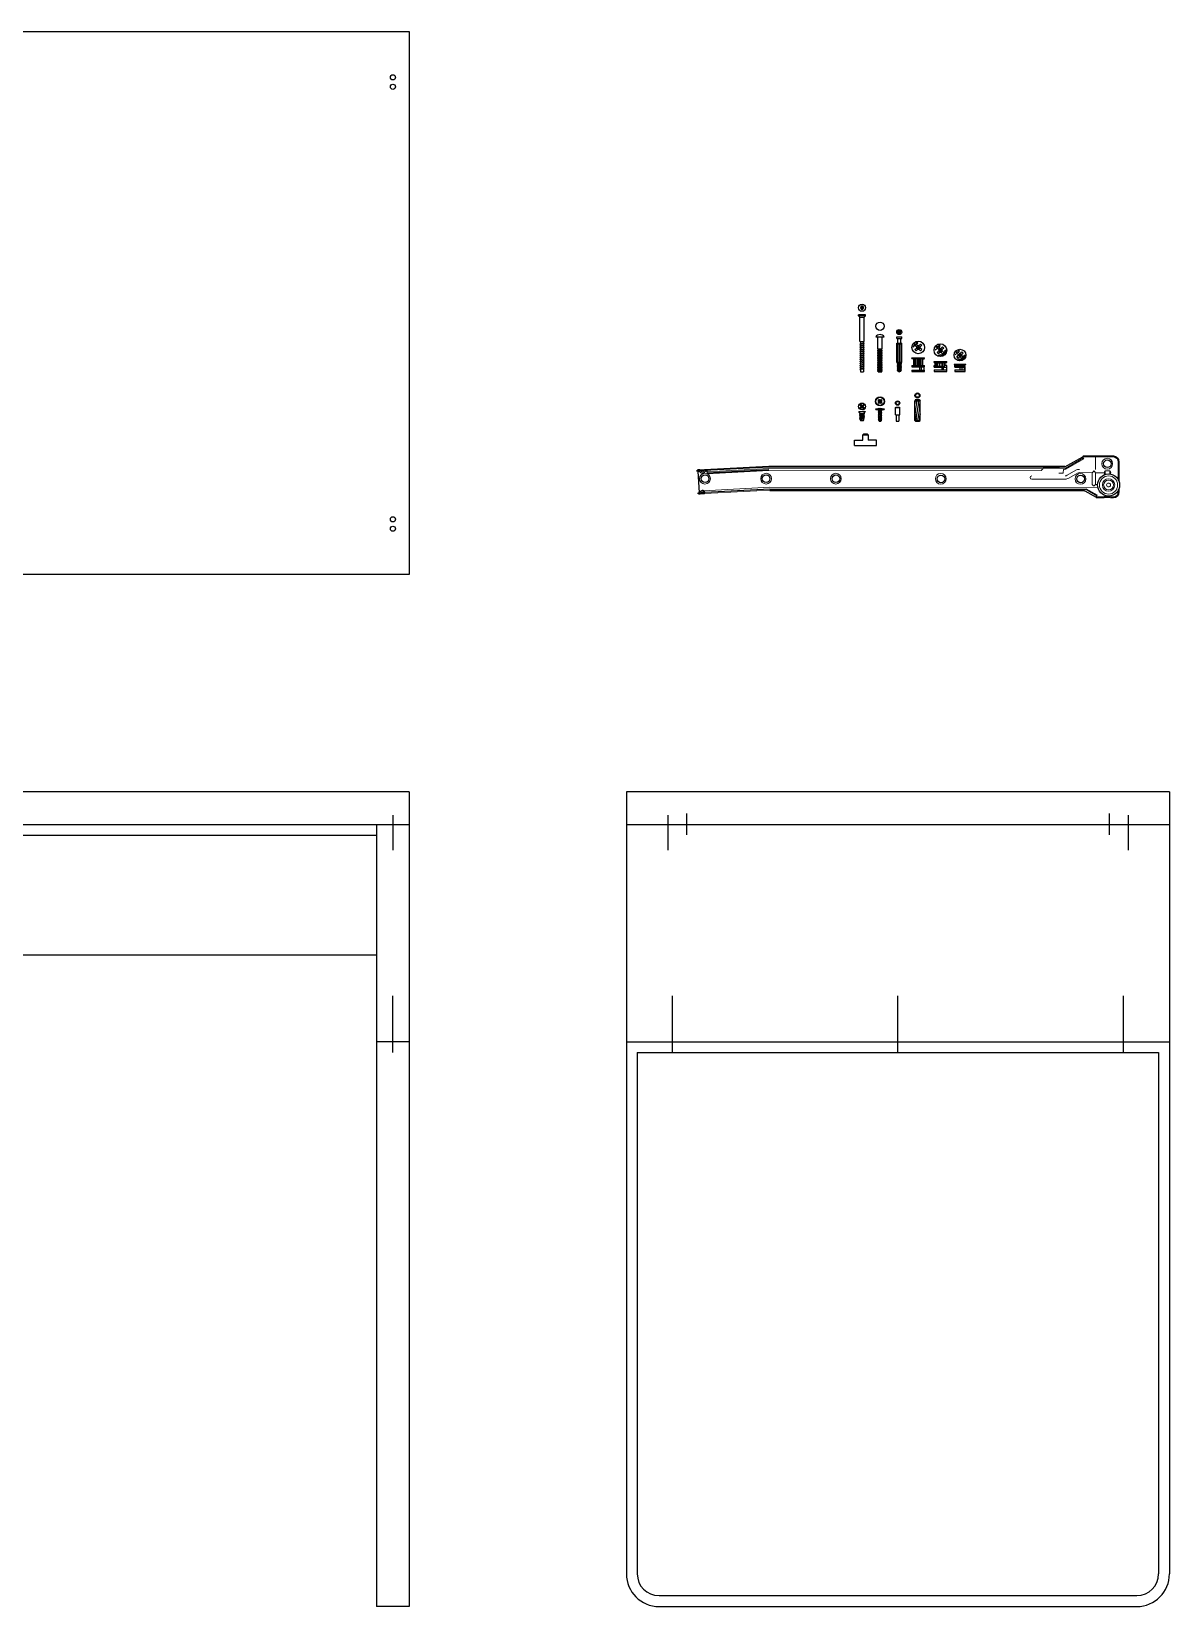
# Model space of a CAD drawing. Header units: centimetres. Extents: x 1543 to 3673, y 1148 to 2594.
# Drawn here: x 1682.8 to 1787.6, y 2363.1 to 2508.1 of the extents above; entities that cross this region are included whole.
import ezdxf

# ---------------------------------------------------------------- set-up
doc = ezdxf.new("R2010")
doc.units = ezdxf.units.CM
doc.layers.get('0').update_dxf_attribs({"color": 147})
doc.layers.add('connessioni', color=40, linetype='Continuous')
doc.layers.add('ferramenta', color=250, linetype='Continuous')

# ---------------------------------------------------------------- blocks, each defined once
blk = doc.blocks.new('Vite 1 scrivania')
at = {"layer": 'ferramenta'}
for p, q in [((-0.095, 2.578), (-0.095, 2.615)), ((0.237, 2.615), (-0.095, 2.615)), ((0.237, 2.578), (-0.095, 2.578)), ((-0.025, 2.506), (-0.095, 2.578)), ((-0.025, 1.394), (-0.025, 2.506)), ((-0.025, 2.506), (0.166, 2.506)), ((0.166, 2.506), (0.237, 2.578)), ((0.166, 1.394), (0.166, 2.506)), ((0.237, 2.578), (0.237, 2.615)), ((-0.026, 1.271), (0.005, 1.29)), ((-0.026, 1.271), (0.014, 1.265)), ((-0.026, 1.181), (0.005, 1.2)), ((-0.026, 1.181), (0.014, 1.176)), ((-0.026, 1.092), (0.005, 1.111)), ((-0.026, 1.092), (0.014, 1.086)), ((-0.026, 1.002), (0.005, 1.021)), ((-0.026, 1.002), (0.014, 0.997)), ((-0.026, 0.913), (0.005, 0.932)), ((-0.026, 0.913), (0.014, 0.908)), ((-0.026, 0.824), (0.005, 0.843)), ((-0.026, 0.824), (0.014, 0.819)), ((-0.026, 0.735), (0.005, 0.754)), ((-0.026, 0.735), (0.014, 0.729)), ((-0.025, 1.394), (0.166, 1.394)), ((0, 1.394), (0, 1.287)), ((0, 1.394), (0, 1.287)), ((0, 1.267), (0, 1.197)), ((0, 1.267), (0, 1.197)), ((0, 1.178), (0, 1.108)), ((0, 1.088), (0, 1.018)), ((0, 0.999), (0, 0.929)), ((0, 0.91), (0, 0.84)), ((0, 0.821), (0, 0.751)), ((0, 0.731), (0, 0.661)), ((0.133, 1.313), (0.005, 1.29)), ((0.133, 1.223), (0.005, 1.2)), ((0.133, 1.134), (0.005, 1.111)), ((0.133, 1.044), (0.005, 1.021)), ((0.133, 0.955), (0.005, 0.932)), ((0.133, 0.866), (0.005, 0.843)), ((0.133, 0.777), (0.005, 0.754)), ((0.131, 1.286), (0.014, 1.265)), ((0.131, 1.197), (0.014, 1.176)), ((0.131, 1.107), (0.014, 1.086)), ((0.131, 1.018), (0.014, 0.997)), ((0.131, 0.929), (0.014, 0.908)), ((0.131, 0.84), (0.014, 0.819)), ((0.131, 0.75), (0.014, 0.729)), ((0.167, 1.305), (0.131, 1.286)), ((0.167, 1.215), (0.131, 1.197)), ((0.167, 1.126), (0.131, 1.107)), ((0.167, 1.036), (0.131, 1.018)), ((0.167, 0.947), (0.131, 0.929)), ((0.167, 0.858), (0.131, 0.84)), ((0.167, 0.769), (0.131, 0.75)), ((0.167, 1.305), (0.133, 1.313)), ((0.167, 1.215), (0.133, 1.223)), ((0.167, 1.126), (0.133, 1.134)), ((0.167, 1.036), (0.133, 1.044)), ((0.167, 0.947), (0.133, 0.955)), ((0.167, 0.858), (0.133, 0.866)), ((0.167, 0.769), (0.133, 0.777)), ((0.142, 1.394), (0.142, 1.311)), ((0.142, 1.394), (0.142, 1.311)), ((0.142, 1.292), (0.142, 1.221)), ((0.142, 1.292), (0.142, 1.221)), ((0.142, 1.223), (0.142, 1.221)), ((0.142, 1.202), (0.142, 1.132)), ((0.142, 1.113), (0.142, 1.042)), ((0.142, 1.023), (0.142, 0.953)), ((0.142, 0.934), (0.142, 0.864)), ((0.142, 0.845), (0.142, 0.775)), ((0.142, 0.756), (0.142, 0.685)), ((-0.026, 0.645), (0.005, 0.664)), ((-0.026, 0.645), (0.014, 0.64)), ((-0.026, 0.556), (0.005, 0.575)), ((-0.026, 0.556), (0.014, 0.55)), ((-0.026, 0.467), (0.005, 0.486)), ((-0.026, 0.467), (0.014, 0.461)), ((-0.026, 0.377), (0.005, 0.396)), ((-0.026, 0.377), (0.014, 0.372)), ((-0.026, 0.288), (0.005, 0.307)), ((-0.026, 0.288), (0.014, 0.282)), ((-0.026, 0.198), (0.005, 0.217)), ((-0.026, 0.198), (0.014, 0.193)), ((-0.026, 0.109), (0.005, 0.128)), ((-0.026, 0.109), (0.014, 0.103)), ((0, 0.642), (0, 0.572)), ((0, 0.552), (0, 0.483)), ((0, 0.463), (0, 0.393)), ((0, 0.374), (0, 0.304)), ((0, 0.374), (0, 0.304)), ((0, 0.284), (0, 0.214)), ((0, 0.195), (0, 0.125)), ((0, 0.105), (0, 0.035)), ((0, 0.105), (0, 0)), ((0, 0), (0.142, 0)), ((0.133, 0.687), (0.005, 0.664)), ((0.133, 0.598), (0.005, 0.575)), ((0.133, 0.509), (0.005, 0.486)), ((0.133, 0.419), (0.005, 0.396)), ((0.133, 0.33), (0.005, 0.307)), ((0.133, 0.24), (0.005, 0.217)), ((0.133, 0.15), (0.005, 0.128)), ((0.131, 0.661), (0.014, 0.64)), ((0.131, 0.571), (0.014, 0.55)), ((0.131, 0.482), (0.014, 0.461)), ((0.131, 0.393), (0.014, 0.372)), ((0.131, 0.303), (0.014, 0.282)), ((0.131, 0.214), (0.014, 0.193)), ((0.131, 0.124), (0.014, 0.103)), ((0.167, 0.679), (0.131, 0.661)), ((0.167, 0.59), (0.131, 0.571)), ((0.167, 0.501), (0.131, 0.482)), ((0.167, 0.411), (0.131, 0.393)), ((0.167, 0.322), (0.131, 0.303)), ((0.167, 0.232), (0.131, 0.214)), ((0.167, 0.143), (0.131, 0.124)), ((0.167, 0.679), (0.133, 0.687)), ((0.167, 0.59), (0.133, 0.598)), ((0.167, 0.501), (0.133, 0.509)), ((0.167, 0.411), (0.133, 0.419)), ((0.167, 0.322), (0.133, 0.33)), ((0.167, 0.232), (0.133, 0.24)), ((0.167, 0.143), (0.133, 0.15)), ((0.142, 0.666), (0.142, 0.596)), ((0.142, 0.577), (0.142, 0.507)), ((0.142, 0.488), (0.142, 0.417)), ((0.142, 0.488), (0.142, 0.417)), ((0.142, 0.398), (0.142, 0.328)), ((0.142, 0.398), (0.142, 0.328)), ((0.142, 0.309), (0.142, 0.238)), ((0.142, 0.309), (0.142, 0.238)), ((0.142, 0.219), (0.142, 0.148)), ((0.142, 0.219), (0.142, 0.148)), ((0.142, 0.129), (0.142, 0)), ((0.142, 0.129), (0.142, 0))]:
    blk.add_line(p, q, dxfattribs=at)
blk = doc.blocks.new('Vite scrivania 2')
at = {"layer": 'ferramenta'}
for p, q in [((-0.106, 1.599), (0.276, 1.599)), ((-0.01, 1.057), (-0.01, 1.599)), ((0.181, 1.057), (0.181, 1.599)), ((-0.01, 1.057), (0.181, 1.057)), ((0.065, 0.993), (-0.01, 0.993)), ((-0.01, 0.968), (-0.01, 0.993)), ((0.065, 0.968), (-0.01, 0.968)), ((0.065, 0.915), (-0.01, 0.915)), ((-0.01, 0.889), (-0.01, 0.915)), ((0.065, 0.889), (-0.01, 0.889)), ((0.065, 0.836), (-0.01, 0.836)), ((-0.01, 0.81), (-0.01, 0.836)), ((0.065, 0.81), (-0.01, 0.81)), ((0.065, 0.758), (-0.01, 0.758)), ((-0.01, 0.732), (-0.01, 0.758)), ((0.065, 0.732), (-0.01, 0.732)), ((0, 0.993), (0, 1.057)), ((0, 0.915), (0, 0.968)), ((0, 0.836), (0, 0.889)), ((0, 0.758), (0, 0.81)), ((0, 0.679), (0, 0.732)), ((0.065, 0.968), (0.065, 0.993)), ((0.065, 0.889), (0.065, 0.915)), ((0.065, 0.81), (0.065, 0.836)), ((0.065, 0.732), (0.065, 0.758)), ((0.085, 1.057), (0.085, 0)), ((0.106, 0.993), (0.181, 0.993)), ((0.106, 0.968), (0.106, 0.993)), ((0.106, 0.968), (0.181, 0.968)), ((0.106, 0.915), (0.181, 0.915)), ((0.106, 0.889), (0.106, 0.915)), ((0.106, 0.889), (0.181, 0.889)), ((0.106, 0.836), (0.181, 0.836)), ((0.106, 0.81), (0.106, 0.836)), ((0.106, 0.81), (0.181, 0.81)), ((0.106, 0.758), (0.181, 0.758)), ((0.106, 0.732), (0.106, 0.758)), ((0.106, 0.732), (0.181, 0.732)), ((0.171, 0.993), (0.171, 1.057)), ((0.171, 0.915), (0.171, 0.968)), ((0.171, 0.836), (0.171, 0.889)), ((0.171, 0.758), (0.171, 0.81)), ((0.171, 0.679), (0.171, 0.732)), ((0.181, 0.968), (0.181, 0.993)), ((0.181, 0.889), (0.181, 0.915)), ((0.181, 0.81), (0.181, 0.836)), ((0.181, 0.732), (0.181, 0.758)), ((0.065, 0.679), (-0.01, 0.679)), ((-0.01, 0.653), (-0.01, 0.679)), ((0.065, 0.653), (-0.01, 0.653)), ((0.065, 0.601), (-0.01, 0.601)), ((-0.01, 0.575), (-0.01, 0.601)), ((0.065, 0.575), (-0.01, 0.575)), ((0.065, 0.522), (-0.01, 0.522)), ((-0.01, 0.496), (-0.01, 0.522)), ((0.065, 0.496), (-0.01, 0.496)), ((0.065, 0.444), (-0.01, 0.444)), ((-0.01, 0.418), (-0.01, 0.444)), ((0.065, 0.418), (-0.01, 0.418)), ((0.065, 0.365), (-0.01, 0.365)), ((-0.01, 0.339), (-0.01, 0.365)), ((0.065, 0.339), (-0.01, 0.339)), ((0.065, 0.286), (-0.01, 0.286)), ((-0.01, 0.261), (-0.01, 0.286)), ((0.065, 0.261), (-0.01, 0.261)), ((0.065, 0.208), (-0.01, 0.208)), ((-0.01, 0.182), (-0.01, 0.208)), ((0.065, 0.182), (-0.01, 0.182)), ((0.065, 0.129), (-0.01, 0.129)), ((-0.01, 0.104), (-0.01, 0.129)), ((0.065, 0.104), (-0.01, 0.104)), ((0.065, 0.051), (-0.01, 0.051)), ((-0.01, 0.025), (-0.01, 0.051)), ((0.065, 0.025), (-0.01, 0.025)), ((0, 0.601), (0, 0.653)), ((0, 0.522), (0, 0.575)), ((0, 0.444), (0, 0.496)), ((0, 0.365), (0, 0.418)), ((0, 0.286), (0, 0.339)), ((0, 0.208), (0, 0.261)), ((0, 0.129), (0, 0.182)), ((0, 0.051), (0, 0.104)), ((0, 0), (0, 0.025)), ((0, 0), (0.171, 0)), ((0.065, 0.653), (0.065, 0.679)), ((0.065, 0.575), (0.065, 0.601)), ((0.065, 0.496), (0.065, 0.522)), ((0.065, 0.418), (0.065, 0.444)), ((0.065, 0.339), (0.065, 0.365)), ((0.065, 0.261), (0.065, 0.286)), ((0.065, 0.182), (0.065, 0.208)), ((0.065, 0.104), (0.065, 0.129)), ((0.065, 0.025), (0.065, 0.051)), ((0.106, 0.679), (0.181, 0.679)), ((0.106, 0.653), (0.106, 0.679)), ((0.106, 0.653), (0.181, 0.653)), ((0.106, 0.601), (0.181, 0.601)), ((0.106, 0.575), (0.106, 0.601)), ((0.106, 0.575), (0.181, 0.575)), ((0.106, 0.522), (0.181, 0.522)), ((0.106, 0.496), (0.106, 0.522)), ((0.106, 0.496), (0.181, 0.496)), ((0.106, 0.444), (0.181, 0.444)), ((0.106, 0.418), (0.106, 0.444)), ((0.106, 0.418), (0.181, 0.418)), ((0.106, 0.365), (0.181, 0.365)), ((0.106, 0.339), (0.106, 0.365)), ((0.106, 0.339), (0.181, 0.339)), ((0.106, 0.286), (0.181, 0.286)), ((0.106, 0.261), (0.106, 0.286)), ((0.106, 0.261), (0.181, 0.261)), ((0.106, 0.208), (0.181, 0.208)), ((0.106, 0.182), (0.106, 0.208)), ((0.106, 0.182), (0.181, 0.182)), ((0.106, 0.129), (0.181, 0.129)), ((0.106, 0.104), (0.106, 0.129)), ((0.106, 0.104), (0.181, 0.104)), ((0.106, 0.051), (0.181, 0.051)), ((0.106, 0.025), (0.106, 0.051)), ((0.106, 0.025), (0.181, 0.025)), ((0.171, 0.601), (0.171, 0.653)), ((0.171, 0.522), (0.171, 0.575)), ((0.171, 0.444), (0.171, 0.496)), ((0.171, 0.365), (0.171, 0.418)), ((0.171, 0.286), (0.171, 0.339)), ((0.171, 0.208), (0.171, 0.261)), ((0.171, 0.129), (0.171, 0.182)), ((0.171, 0.051), (0.171, 0.104)), ((0.171, 0), (0.171, 0.025)), ((0.181, 0.653), (0.181, 0.679)), ((0.181, 0.575), (0.181, 0.601)), ((0.181, 0.496), (0.181, 0.522)), ((0.181, 0.418), (0.181, 0.444)), ((0.181, 0.339), (0.181, 0.365)), ((0.181, 0.261), (0.181, 0.286)), ((0.181, 0.182), (0.181, 0.208)), ((0.181, 0.104), (0.181, 0.129)), ((0.181, 0.025), (0.181, 0.051))]:
    blk.add_line(p, q, dxfattribs=at)
blk.add_arc((0.085, 1.492), 0.219, 29.13718, 150.86282, dxfattribs=at)
blk = doc.blocks.new('scrivania vite 3')
at = {"layer": 'ferramenta'}
for p, q in [((-0.117, 1.523), (-0.117, 1.603)), ((-0.117, 1.603), (0.117, 1.603)), ((-0.117, 1.523), (0.117, 1.523)), ((-0.071, 1.306), (-0.071, 1.523)), ((0.071, 1.306), (0.071, 1.523)), ((0.117, 1.523), (0.117, 1.603)), ((-0.111, 0.446), (-0.111, 1.306)), ((-0.111, 1.306), (0.111, 1.306)), ((-0.111, 1.282), (-0.012, 1.282)), ((-0.086, 1.282), (-0.086, 0.446)), ((-0.012, 1.282), (-0.012, 0.446)), ((0.012, 1.282), (0.111, 1.282)), ((0.012, 1.282), (0.012, 0.446)), ((0.086, 1.282), (0.086, 0.446)), ((0.111, 0.446), (0.111, 1.306)), ((-0.111, 0.422), (-0.111, 0.446)), ((-0.111, 0.446), (0.111, 0.446)), ((-0.111, 0.422), (0.111, 0.422)), ((-0.096, 0.348), (-0.066, 0.367)), ((-0.096, 0.348), (-0.057, 0.342)), ((-0.096, 0.285), (-0.066, 0.303)), ((-0.096, 0.285), (-0.057, 0.279)), ((-0.096, 0.221), (-0.066, 0.24)), ((-0.096, 0.221), (-0.057, 0.215)), ((-0.096, 0.165), (-0.066, 0.183)), ((-0.096, 0.165), (-0.057, 0.159)), ((-0.096, 0.109), (-0.066, 0.128)), ((-0.096, 0.109), (-0.057, 0.103)), ((-0.096, 0.055), (-0.066, 0.074)), ((-0.096, 0.055), (-0.057, 0.05)), ((-0.071, 0.364), (-0.071, 0.422)), ((-0.071, 0.301), (-0.071, 0.344)), ((-0.071, 0.237), (-0.071, 0.281)), ((-0.071, 0.181), (-0.071, 0.217)), ((-0.071, 0.125), (-0.071, 0.161)), ((-0.071, 0.071), (-0.071, 0.105)), ((-0.071, 0.052), (-0.071, 0.025)), ((-0.071, 0.025), (0.071, 0.025)), ((0.062, 0.39), (-0.066, 0.367)), ((0.062, 0.326), (-0.066, 0.303)), ((0.062, 0.263), (-0.066, 0.24)), ((0.062, 0.206), (-0.066, 0.183)), ((0.062, 0.151), (-0.066, 0.128)), ((0.062, 0.097), (-0.066, 0.074)), ((0.06, 0.363), (-0.057, 0.342)), ((0.06, 0.3), (-0.057, 0.279)), ((0.06, 0.236), (-0.057, 0.215)), ((0.06, 0.18), (-0.057, 0.159)), ((0.06, 0.124), (-0.057, 0.103)), ((0.06, 0.071), (-0.057, 0.05)), ((0.096, 0.382), (0.06, 0.363)), ((0.096, 0.319), (0.06, 0.3)), ((0.096, 0.255), (0.06, 0.236)), ((0.096, 0.199), (0.06, 0.18)), ((0.096, 0.143), (0.06, 0.124)), ((0.096, 0.089), (0.06, 0.071)), ((0.096, 0.382), (0.062, 0.39)), ((0.096, 0.319), (0.062, 0.326)), ((0.096, 0.255), (0.062, 0.263)), ((0.096, 0.199), (0.062, 0.206)), ((0.096, 0.143), (0.062, 0.151)), ((0.096, 0.089), (0.062, 0.097)), ((0.071, 0.388), (0.071, 0.422)), ((0.071, 0.324), (0.071, 0.369)), ((0.071, 0.261), (0.071, 0.305)), ((0.071, 0.204), (0.071, 0.242)), ((0.071, 0.149), (0.071, 0.185)), ((0.071, 0.095), (0.071, 0.13)), ((0.071, 0.076), (0.071, 0.025)), ((0.111, 0.422), (0.111, 0.446))]:
    blk.add_line(p, q, dxfattribs=at)
blk.add_arc((0, 0.063), 0.0634, 217.38865, 322.61135, dxfattribs=at)
blk = doc.blocks.new('scrivania vite 4')
at = {"layer": 'ferramenta'}
for p, q in [((0, 0.607), (0, 0.635)), ((0, 0.635), (0.582, 0.635)), ((0, 0.607), (0.464, 0.607)), ((0, 0.286), (0, 0.225)), ((0, 0.286), (0.582, 0.286)), ((0, 0.225), (0.582, 0.225)), ((0, 0.06), (0, 0)), ((0, 0.06), (0.582, 0.06)), ((0, 0), (0.582, 0)), ((0.088, 0.286), (0.088, 0.607)), ((0.127, 0.286), (0.127, 0.607)), ((0.157, 0.286), (0.157, 0.607)), ((0.186, 0.286), (0.186, 0.607)), ((0.277, 0.286), (0.277, 0.607)), ((0.316, 0.286), (0.316, 0.607)), ((0.352, 0.286), (0.352, 0.607)), ((0.366, 0.06), (0.366, 0.225)), ((0.385, 0.286), (0.385, 0.607)), ((0.436, 0.06), (0.436, 0.225)), ((0.464, 0.575), (0.464, 0.607)), ((0.464, 0.286), (0.464, 0.575)), ((0.558, 0.575), (0.464, 0.575)), ((0.494, 0.286), (0.494, 0.575)), ((0.556, 0.06), (0.556, 0.225)), ((0.558, 0.607), (0.582, 0.607)), ((0.558, 0.575), (0.558, 0.607)), ((0.582, 0.607), (0.582, 0.635)), ((0.582, 0.225), (0.582, 0.286)), ((0.582, 0), (0.582, 0.06))]:
    blk.add_line(p, q, dxfattribs=at)
blk = doc.blocks.new('scrivania vite 5')
blk.add_line((-0.362, 0.143), (-0.362, 0.422))
at = {"layer": 'ferramenta'}
for p, q in [((-0.949, 0.563), (-0.949, 0.611)), ((-0.949, 0.611), (-0.362, 0.611)), ((-0.949, 0.563), (-0.906, 0.563)), ((-0.949, 0.35), (-0.949, 0.422)), ((-0.949, 0.422), (-0.906, 0.422)), ((-0.949, 0.35), (-0.373, 0.35)), ((-0.949, 0.215), (-0.949, 0.143)), ((-0.949, 0.215), (-0.373, 0.215)), ((-0.949, 0.143), (-0.362, 0.143)), ((-0.906, 0.563), (-0.906, 0.422)), ((-0.887, 0.373), (-0.887, 0.563)), ((-0.887, 0.563), (-0.464, 0.563)), ((-0.887, 0.563), (-0.464, 0.563)), ((-0.887, 0.373), (-0.464, 0.373)), ((-0.826, 0.373), (-0.826, 0.563)), ((-0.793, 0.544), (-0.793, 0.392)), ((-0.793, 0.544), (-0.575, 0.544)), ((-0.793, 0.392), (-0.575, 0.392)), ((-0.684, 0.392), (-0.684, 0.544)), ((-0.575, 0.392), (-0.575, 0.544)), ((-0.575, 0.215), (-0.575, 0.35)), ((-0.545, 0.373), (-0.545, 0.563)), ((-0.512, 0.215), (-0.512, 0.35)), ((-0.464, 0.373), (-0.464, 0.563)), ((-0.445, 0.563), (-0.445, 0.422)), ((-0.445, 0.563), (-0.362, 0.563)), ((-0.445, 0.563), (-0.362, 0.563)), ((-0.362, 0.422), (-0.445, 0.422)), ((-0.373, 0.35), (-0.373, 0.215)), ((-0.362, 0.563), (-0.362, 0.611))]:
    blk.add_line(p, q, dxfattribs=at)
blk = doc.blocks.new('scrivania vite 6')
at = {"layer": 'ferramenta'}
for p, q in [((-0.037, 0.344), (0.503, 0.344)), ((-0.037, 0.344), (-0.037, 0.323)), ((-0.037, 0.323), (0.503, 0.323)), ((0, 0.203), (0, 0.287)), ((0, 0.287), (0.019, 0.287)), ((0, 0.203), (0.448, 0.203)), ((0, 0.203), (0.067, 0.203)), ((0, 0.081), (0, 0)), ((0, 0.081), (0.448, 0.081)), ((0, 0), (0.467, 0)), ((0.019, 0.287), (0.019, 0.323)), ((0.067, 0.237), (0.067, 0.299)), ((0.067, 0.299), (0.348, 0.299)), ((0.067, 0.237), (0.348, 0.237)), ((0.067, 0.203), (0.348, 0.203)), ((0.246, 0.081), (0.246, 0.203)), ((0.331, 0.081), (0.331, 0.203)), ((0.348, 0.237), (0.348, 0.299)), ((0.348, 0.203), (0.367, 0.203)), ((0.367, 0.237), (0.367, 0.299)), ((0.367, 0.299), (0.467, 0.299)), ((0.367, 0.237), (0.467, 0.237)), ((0.448, 0.081), (0.448, 0.203)), ((0.467, 0.299), (0.467, 0.323)), ((0.467, 0), (0.467, 0.237)), ((0.503, 0.323), (0.503, 0.344))]:
    blk.add_line(p, q, dxfattribs=at)
blk = doc.blocks.new('scrivania vite7')
at = {"layer": 'ferramenta'}
for p, q in [((-0.088, 0.403), (0.225, 0.403)), ((-0.017, 0.323), (-0.088, 0.403)), ((-0.05, 0.273), (-0.02, 0.292)), ((-0.05, 0.273), (-0.01, 0.267)), ((-0.05, 0.206), (-0.02, 0.225)), ((-0.05, 0.206), (-0.01, 0.2)), ((-0.05, 0.139), (-0.02, 0.158)), ((-0.05, 0.139), (-0.01, 0.133)), ((-0.05, 0.072), (-0.02, 0.091)), ((-0.05, 0.072), (-0.01, 0.067)), ((-0.02, 0.292), (0.151, 0.323)), ((-0.02, 0.225), (0.151, 0.256)), ((-0.02, 0.158), (0.151, 0.189)), ((-0.02, 0.091), (0.151, 0.122)), ((-0.017, 0.292), (-0.017, 0.323)), ((-0.017, 0.323), (0.154, 0.323)), ((-0.017, 0.225), (-0.017, 0.268)), ((-0.017, 0.158), (-0.017, 0.201)), ((-0.017, 0.091), (-0.017, 0.135)), ((-0.017, 0.027), (-0.017, 0.068)), ((-0.017, 0.027), (0, 0)), ((-0.017, 0.027), (0.154, 0.027)), ((-0.01, 0.267), (0.149, 0.296)), ((-0.01, 0.2), (0.149, 0.229)), ((-0.01, 0.133), (0.149, 0.163)), ((-0.01, 0.067), (0.149, 0.096)), ((0, 0), (0.138, 0)), ((0.138, 0), (0.154, 0.027)), ((0.186, 0.315), (0.149, 0.296)), ((0.186, 0.248), (0.149, 0.229)), ((0.186, 0.181), (0.149, 0.163)), ((0.186, 0.114), (0.149, 0.096)), ((0.186, 0.315), (0.151, 0.323)), ((0.186, 0.248), (0.151, 0.256)), ((0.186, 0.181), (0.151, 0.189)), ((0.186, 0.114), (0.151, 0.122)), ((0.154, 0.323), (0.225, 0.403)), ((0.154, 0.323), (0.154, 0.322)), ((0.154, 0.255), (0.154, 0.299)), ((0.154, 0.188), (0.154, 0.231)), ((0.154, 0.121), (0.154, 0.164)), ((0.154, 0.027), (0.154, 0.098))]:
    blk.add_line(p, q, dxfattribs=at)

msp = doc.modelspace()

# ---------------------------------------------------------------- linework, layer by layer
for p, q in [((1612.55, 2508.07), (1717.55, 2508.07)), ((1717.55, 2508.07), (1717.55, 2458.07)), ((1717.55, 2458.07), (1612.55, 2458.07)), ((1717.55, 2438.07), (1612.55, 2438.07)), ((1717.55, 2438.07), (1717.55, 2363.07)), ((1787.55, 2438.07), (1737.55, 2438.07)), ((1737.55, 2438.07), (1737.55, 2415.07)), ((1787.55, 2438.07), (1787.55, 2415.07)), ((1612.55, 2435.07), (1717.55, 2435.07)), ((1714.55, 2435.07), (1714.55, 2363.07)), ((1737.55, 2435.07), (1787.55, 2435.07)), ((1648.55, 2434.07), (1714.55, 2434.07)), ((1648.55, 2423.07), (1714.55, 2423.07)), ((1717.55, 2415.07), (1714.55, 2415.07)), ((1737.55, 2415.07), (1787.55, 2415.07)), ((1737.55, 2415.07), (1737.55, 2366.07)), ((1787.55, 2415.07), (1787.55, 2366.07)), ((1738.55, 2414.07), (1738.55, 2366.07)), ((1738.55, 2414.07), (1786.55, 2414.07)), ((1786.55, 2414.07), (1786.55, 2366.07)), ((1740.55, 2364.07), (1784.55, 2364.07)), ((1717.55, 2363.07), (1714.55, 2363.07)), ((1740.55, 2363.07), (1784.55, 2363.07))]:
    msp.add_line(p, q)
for centre, radius, start, end in [((1740.55, 2366.07), 3, 180, 270), ((1740.55, 2366.07), 2, 180, 270), ((1784.55, 2366.07), 3, 270, 0), ((1784.55, 2366.07), 2, 270, 0)]:
    msp.add_arc(centre, radius, start, end)
at = {"layer": 'connessioni', "transparency": 33554687}
for p, q in [((1743.09, 2436.08), (1743.09, 2434.11)), ((1782.01, 2436.08), (1782.01, 2434.11)), ((1716.05, 2435.91), (1716.05, 2432.71)), ((1741.35, 2435.91), (1741.35, 2432.71)), ((1783.75, 2435.91), (1783.75, 2432.71)), ((1716.05, 2414.07), (1716.05, 2419.3)), ((1741.78, 2414.07), (1741.78, 2419.3)), ((1762.55, 2414.07), (1762.55, 2419.3)), ((1783.33, 2414.07), (1783.33, 2419.3))]:
    msp.add_line(p, q, dxfattribs=at)
for centre, radius in [((1716.05, 2502.98), 0.236), ((1716.05, 2503.85), 0.234), ((1716.05, 2463.16), 0.236), ((1716.05, 2462.29), 0.234)]:
    msp.add_circle(centre, radius, dxfattribs=at)
at = {"layer": 'ferramenta'}
for p, q in [((1759.4, 2482.64), (1759.09, 2482.64)), ((1759.17, 2482.77), (1759.32, 2482.5)), ((1759.32, 2482.77), (1759.17, 2482.5)), ((1762.5, 2480.51), (1762.57, 2480.57)), ((1762.58, 2480.43), (1762.5, 2480.51)), ((1762.5, 2480.51), (1762.64, 2480.43)), ((1762.5, 2480.3), (1762.58, 2480.38)), ((1762.5, 2480.3), (1762.64, 2480.38)), ((1762.5, 2480.3), (1762.57, 2480.24)), ((1762.57, 2480.57), (1762.64, 2480.49)), ((1762.57, 2480.57), (1762.64, 2480.43)), ((1762.57, 2480.24), (1762.64, 2480.38)), ((1762.57, 2480.24), (1762.64, 2480.31)), ((1762.58, 2480.43), (1762.76, 2480.43)), ((1762.58, 2480.38), (1762.76, 2480.38)), ((1762.64, 2480.49), (1762.64, 2480.31)), ((1762.69, 2480.49), (1762.77, 2480.57)), ((1762.77, 2480.57), (1762.69, 2480.43)), ((1762.83, 2480.51), (1762.69, 2480.43)), ((1762.69, 2480.49), (1762.69, 2480.31)), ((1762.77, 2480.24), (1762.69, 2480.38)), ((1762.83, 2480.3), (1762.69, 2480.38)), ((1762.77, 2480.24), (1762.69, 2480.31)), ((1762.83, 2480.51), (1762.76, 2480.43)), ((1762.83, 2480.3), (1762.76, 2480.38)), ((1762.77, 2480.57), (1762.83, 2480.51)), ((1762.83, 2480.3), (1762.77, 2480.24)), ((1763.94, 2479.01), (1764.07, 2479.15)), ((1764.1, 2479.17), (1764.06, 2479.34)), ((1764.06, 2479.34), (1764.22, 2479.29)), ((1764.1, 2479.17), (1764.22, 2479.29)), ((1764.25, 2479.03), (1764.1, 2479.17)), ((1764.1, 2478.78), (1764.25, 2478.93)), ((1764.1, 2478.78), (1764.22, 2478.66)), ((1764.22, 2479.29), (1764.37, 2479.15)), ((1764.22, 2478.66), (1764.37, 2478.81)), ((1764.38, 2479.46), (1764.24, 2479.32)), ((1764.38, 2479.32), (1764.24, 2479.46)), ((1764.25, 2479.03), (1764.25, 2478.93)), ((1764.25, 2479.03), (1764.59, 2479.03)), ((1764.25, 2478.93), (1764.59, 2478.93)), ((1764.37, 2479.15), (1764.47, 2479.15)), ((1764.37, 2479.15), (1764.37, 2478.81)), ((1764.37, 2478.81), (1764.47, 2478.81)), ((1764.47, 2479.15), (1764.62, 2479.29)), ((1764.47, 2479.15), (1764.47, 2478.81)), ((1764.62, 2478.66), (1764.47, 2478.81)), ((1764.74, 2479.18), (1764.59, 2479.03)), ((1764.59, 2478.93), (1764.59, 2479.03)), ((1764.74, 2478.78), (1764.59, 2478.93)), ((1764.62, 2479.29), (1764.74, 2479.18)), ((1764.74, 2478.78), (1764.62, 2478.66)), ((1765.98, 2478.76), (1766.12, 2478.9)), ((1766.12, 2478.95), (1766.08, 2479.11)), ((1766.08, 2479.11), (1766.24, 2479.07)), ((1766.12, 2478.95), (1766.24, 2479.07)), ((1766.15, 2478.92), (1766.27, 2479.04)), ((1766.3, 2478.78), (1766.15, 2478.92)), ((1766.15, 2478.53), (1766.3, 2478.68)), ((1766.15, 2478.53), (1766.27, 2478.41)), ((1766.27, 2479.04), (1766.42, 2478.9)), ((1766.27, 2478.41), (1766.42, 2478.56)), ((1766.28, 2478.25), (1766.47, 2478.33)), ((1766.47, 2478.16), (1766.28, 2478.25)), ((1766.43, 2479.21), (1766.29, 2479.07)), ((1766.43, 2479.07), (1766.29, 2479.21)), ((1766.3, 2478.78), (1766.3, 2478.68)), ((1766.3, 2478.78), (1766.63, 2478.78)), ((1766.3, 2478.68), (1766.63, 2478.68)), ((1766.42, 2478.9), (1766.41, 2478.56)), ((1766.42, 2478.9), (1766.51, 2478.9)), ((1766.42, 2478.56), (1766.51, 2478.56)), ((1766.47, 2478.33), (1766.47, 2478.29)), ((1766.47, 2478.16), (1766.47, 2478.2)), ((1766.51, 2478.9), (1766.66, 2479.04)), ((1766.51, 2478.9), (1766.52, 2478.56)), ((1766.66, 2478.41), (1766.51, 2478.56)), ((1766.78, 2478.93), (1766.63, 2478.78)), ((1766.63, 2478.68), (1766.63, 2478.78)), ((1766.78, 2478.53), (1766.63, 2478.68)), ((1766.66, 2479.04), (1766.78, 2478.93)), ((1766.78, 2478.53), (1766.66, 2478.41)), ((1766.9, 2478.73), (1766.99, 2478.73)), ((1767.81, 2478.31), (1767.94, 2478.44)), ((1767.96, 2478.47), (1767.92, 2478.62)), ((1767.92, 2478.62), (1768.07, 2478.58)), ((1767.96, 2478.47), (1768.07, 2478.58)), ((1768.1, 2478.33), (1767.96, 2478.47)), ((1767.96, 2478.1), (1768.1, 2478.23)), ((1767.96, 2478.1), (1768.07, 2477.98)), ((1768.07, 2478.58), (1768.21, 2478.44)), ((1768.07, 2477.98), (1768.21, 2478.12)), ((1768.22, 2478.6), (1768.09, 2478.73)), ((1768.23, 2478.73), (1768.1, 2478.6)), ((1768.1, 2478.33), (1768.1, 2478.23)), ((1768.1, 2478.33), (1768.42, 2478.33)), ((1768.1, 2478.23), (1768.42, 2478.23)), ((1768.21, 2478.44), (1768.3, 2478.44)), ((1768.21, 2478.44), (1768.21, 2478.12)), ((1768.21, 2478.12), (1768.3, 2478.12)), ((1768.3, 2478.44), (1768.44, 2478.58)), ((1768.3, 2478.44), (1768.31, 2478.12)), ((1768.44, 2477.98), (1768.3, 2478.12)), ((1768.56, 2478.47), (1768.42, 2478.33)), ((1768.42, 2478.23), (1768.42, 2478.33)), ((1768.56, 2478.09), (1768.42, 2478.23)), ((1768.44, 2478.58), (1768.56, 2478.47)), ((1768.56, 2478.09), (1768.44, 2477.98)), ((1768.66, 2478.28), (1768.74, 2478.28)), ((1768.09, 2477.84), (1768.26, 2477.92)), ((1768.26, 2477.76), (1768.09, 2477.84)), ((1768.26, 2477.92), (1768.26, 2477.88)), ((1768.26, 2477.76), (1768.26, 2477.8)), ((1759.05, 2473.67), (1759.12, 2473.74)), ((1759.12, 2473.74), (1759.21, 2473.65)), ((1759.12, 2473.74), (1759.21, 2473.58)), ((1759.27, 2473.65), (1759.37, 2473.74)), ((1759.37, 2473.74), (1759.27, 2473.58)), ((1759.37, 2473.74), (1759.44, 2473.67)), ((1760.72, 2474.13), (1760.79, 2474.2)), ((1760.83, 2474.02), (1760.72, 2474.13)), ((1760.72, 2473.9), (1760.83, 2474.02)), ((1760.72, 2473.9), (1760.79, 2473.83)), ((1760.73, 2474.02), (1760.8, 2474.04)), ((1760.73, 2474.02), (1760.8, 2473.99)), ((1760.73, 2474.02), (1760.8, 2474.02)), ((1760.79, 2474.2), (1760.9, 2474.08)), ((1760.79, 2473.83), (1760.9, 2473.95)), ((1760.8, 2474.02), (1760.81, 2474.03)), ((1760.81, 2474), (1760.8, 2474.02)), ((1760.9, 2474.18), (1760.87, 2474.11)), ((1760.9, 2473.85), (1760.87, 2473.92)), ((1760.88, 2474.1), (1760.9, 2474.12)), ((1760.88, 2474.03), (1760.91, 2474)), ((1760.91, 2474.03), (1760.88, 2474)), ((1760.88, 2474.03), (1760.88, 2474)), ((1760.88, 2474.03), (1760.91, 2474.03)), ((1760.88, 2474), (1760.91, 2474)), ((1760.9, 2473.92), (1760.88, 2473.93)), ((1760.9, 2474.08), (1761.01, 2474.2)), ((1760.9, 2474.18), (1760.93, 2474.11)), ((1760.9, 2474.12), (1760.9, 2474.18)), ((1760.9, 2474.12), (1760.91, 2474.1)), ((1761.01, 2473.83), (1760.9, 2473.95)), ((1760.91, 2473.93), (1760.9, 2473.92)), ((1760.9, 2473.85), (1760.93, 2473.92)), ((1760.9, 2473.85), (1760.9, 2473.92)), ((1760.91, 2474.03), (1760.91, 2474)), ((1761.08, 2474.13), (1760.97, 2474.02)), ((1761.08, 2473.9), (1760.97, 2474.02)), ((1760.98, 2474.03), (1761, 2474.02)), ((1761, 2474.02), (1760.98, 2474)), ((1761.07, 2474.02), (1761, 2474.04)), ((1761.07, 2474.02), (1761, 2473.99)), ((1761, 2474.02), (1761.06, 2474.02)), ((1761.01, 2474.2), (1761.08, 2474.13)), ((1761.08, 2473.9), (1761.01, 2473.83)), ((1764.17, 2474.18), (1764.11, 2474.07)), ((1764.11, 2472.26), (1764.11, 2474.07)), ((1764.11, 2474.07), (1764.58, 2474.07)), ((1764.35, 2472.26), (1764.11, 2473.74)), ((1764.17, 2474.18), (1764.51, 2474.18)), ((1764.21, 2474.07), (1764.51, 2472.26)), ((1764.37, 2474.07), (1764.58, 2472.8)), ((1764.51, 2474.18), (1764.58, 2474.07)), ((1764.58, 2472.26), (1764.58, 2474.07)), ((1759.14, 2473.58), (1759.05, 2473.67)), ((1759.05, 2473.67), (1759.21, 2473.58)), ((1759.05, 2473.43), (1759.14, 2473.52)), ((1759.05, 2473.43), (1759.21, 2473.52)), ((1759.05, 2473.43), (1759.12, 2473.35)), ((1759.12, 2473.35), (1759.21, 2473.52)), ((1759.12, 2473.35), (1759.21, 2473.44)), ((1759.14, 2473.58), (1759.35, 2473.58)), ((1759.14, 2473.52), (1759.35, 2473.52)), ((1759.21, 2473.65), (1759.21, 2473.44)), ((1759.44, 2473.67), (1759.27, 2473.58)), ((1759.27, 2473.65), (1759.27, 2473.44)), ((1759.37, 2473.35), (1759.27, 2473.52)), ((1759.44, 2473.42), (1759.27, 2473.52)), ((1759.37, 2473.35), (1759.27, 2473.44)), ((1759.44, 2473.67), (1759.35, 2473.58)), ((1759.44, 2473.42), (1759.35, 2473.52)), ((1759.44, 2473.42), (1759.37, 2473.35)), ((1760.49, 2473.3), (1761.3, 2473.3)), ((1760.52, 2473.31), (1761.27, 2473.31)), ((1760.53, 2473.27), (1761.27, 2473.27)), ((1760.79, 2473.33), (1760.72, 2473.35)), ((1760.72, 2473.12), (1760.78, 2473.15)), ((1760.72, 2473.12), (1760.8, 2473.11)), ((1760.72, 2472.97), (1760.78, 2473.01)), ((1760.72, 2472.97), (1760.8, 2472.96)), ((1760.72, 2472.82), (1760.78, 2472.86)), ((1760.72, 2472.82), (1760.8, 2472.81)), ((1760.72, 2472.67), (1760.78, 2472.7)), ((1760.72, 2472.67), (1760.8, 2472.65)), ((1760.72, 2472.51), (1760.78, 2472.55)), ((1760.72, 2472.51), (1760.8, 2472.5)), ((1760.72, 2472.36), (1760.78, 2472.4)), ((1760.72, 2472.36), (1760.8, 2472.35)), ((1760.78, 2473.15), (1760.78, 2473.24)), ((1760.78, 2473.24), (1761.02, 2473.24)), ((1760.78, 2473.15), (1761.01, 2473.2)), ((1760.78, 2473.01), (1760.78, 2473.11)), ((1760.78, 2473.01), (1761.01, 2473.05)), ((1760.78, 2472.86), (1760.78, 2472.96)), ((1760.78, 2472.86), (1761.01, 2472.9)), ((1760.78, 2472.7), (1760.78, 2472.81)), ((1760.78, 2472.7), (1761.01, 2472.75)), ((1760.78, 2472.55), (1760.78, 2472.66)), ((1760.78, 2472.55), (1761.01, 2472.59)), ((1760.78, 2472.4), (1760.78, 2472.5)), ((1760.78, 2472.4), (1761.01, 2472.44)), ((1760.78, 2472.4), (1760.78, 2472.4)), ((1760.78, 2472.25), (1760.78, 2472.35)), ((1760.87, 2473.36), (1760.79, 2473.33)), ((1760.8, 2473.11), (1761.01, 2473.14)), ((1760.8, 2472.96), (1761.01, 2473)), ((1760.8, 2472.81), (1761.01, 2472.85)), ((1760.8, 2472.65), (1761.01, 2472.69)), ((1760.8, 2472.5), (1761.01, 2472.54)), ((1760.8, 2472.35), (1761.01, 2472.39)), ((1760.81, 2473.35), (1760.81, 2473.34)), ((1760.9, 2473.34), (1760.87, 2473.36)), ((1760.9, 2473.34), (1760.93, 2473.36)), ((1760.9, 2473.34), (1760.9, 2473.36)), ((1760.93, 2473.36), (1761.01, 2473.33)), ((1760.99, 2473.35), (1760.99, 2473.34)), ((1761.01, 2473.33), (1761.08, 2473.35)), ((1761.01, 2473.33), (1761.01, 2473.33)), ((1761.01, 2473.33), (1761.01, 2473.33)), ((1761.08, 2473.18), (1761.01, 2473.2)), ((1761.08, 2473.18), (1761.01, 2473.14)), ((1761.08, 2473.04), (1761.01, 2473.05)), ((1761.08, 2473.04), (1761.01, 2473)), ((1761.08, 2472.89), (1761.01, 2472.9)), ((1761.08, 2472.89), (1761.01, 2472.85)), ((1761.08, 2472.73), (1761.01, 2472.75)), ((1761.08, 2472.73), (1761.01, 2472.69)), ((1761.08, 2472.58), (1761.01, 2472.59)), ((1761.08, 2472.58), (1761.01, 2472.54)), ((1761.08, 2472.42), (1761.01, 2472.44)), ((1761.08, 2472.42), (1761.01, 2472.39)), ((1761.02, 2473.2), (1761.02, 2473.24)), ((1761.02, 2473.05), (1761.02, 2473.15)), ((1761.02, 2472.9), (1761.02, 2473)), ((1761.02, 2472.74), (1761.02, 2472.85)), ((1761.02, 2472.59), (1761.02, 2472.7)), ((1761.02, 2472.44), (1761.02, 2472.54)), ((1761.02, 2472.25), (1761.02, 2472.39)), ((1762.32, 2473.44), (1762.37, 2473.5)), ((1762.32, 2472.79), (1762.32, 2473.44)), ((1762.32, 2473.44), (1762.72, 2473.44)), ((1762.32, 2472.79), (1762.72, 2472.79)), ((1762.37, 2473.5), (1762.67, 2473.5)), ((1762.4, 2472.79), (1762.4, 2472.21)), ((1762.64, 2472.79), (1762.64, 2472.21)), ((1762.67, 2473.5), (1762.72, 2473.44)), ((1762.72, 2472.79), (1762.72, 2473.44)), ((1764.11, 2472.8), (1764.2, 2472.26)), ((1764.11, 2472.26), (1764.58, 2472.26)), ((1764.18, 2472.21), (1764.11, 2472.26)), ((1764.5, 2472.21), (1764.58, 2472.26)), ((1760.82, 2472.21), (1760.78, 2472.25)), ((1760.78, 2472.25), (1761.02, 2472.25)), ((1760.82, 2472.21), (1760.98, 2472.21)), ((1760.98, 2472.21), (1761.02, 2472.25)), ((1762.4, 2472.21), (1762.64, 2472.21)), ((1764.18, 2472.21), (1764.5, 2472.21))]:
    msp.add_line(p, q, dxfattribs=at)
at = {"layer": 'ferramenta', "transparency": 33554687}
for p, q in [((1759.41, 2471.03), (1759.31, 2470.95)), ((1759.31, 2470.45), (1759.31, 2470.95)), ((1759.31, 2470.95), (1759.81, 2470.95)), ((1759.41, 2471.03), (1759.71, 2471.03)), ((1759.71, 2471.03), (1759.81, 2470.95)), ((1759.81, 2470.95), (1759.81, 2470.45)), ((1758.56, 2469.95), (1758.56, 2470.45)), ((1758.56, 2470.45), (1759.31, 2470.45)), ((1758.56, 2469.95), (1760.56, 2469.95)), ((1760.56, 2470.45), (1759.81, 2470.45)), ((1760.56, 2469.95), (1760.56, 2470.45)), ((1777.92, 2467.99), (1779.57, 2468.92)), ((1744.27, 2465.62), (1744.17, 2467.56)), ((1744.99, 2467.53), (1744.99, 2467.71)), ((1781.56, 2467.45), (1781.62, 2467.61)), ((1782.07, 2467.61), (1782.12, 2467.45)), ((1779.76, 2465.79), (1780.81, 2465.19))]:
    msp.add_line(p, q, dxfattribs=at)
at = {"layer": 'ferramenta', "lineweight": 18, "transparency": 33554687}
for p, q in [((1744.75, 2467.7), (1744.6, 2467.53)), ((1744.76, 2465.53), (1744.59, 2465.68))]:
    msp.add_line(p, q, dxfattribs=at)
at = {"layer": 'ferramenta'}
msp.add_lwpolyline([(1759.4, 2482.64), (1759.32, 2482.77), (1759.17, 2482.77), (1759.09, 2482.64), (1759.17, 2482.5), (1759.32, 2482.5)], close=True, dxfattribs=at)
at = {"layer": 'ferramenta', "lineweight": 35, "transparency": 33554687}
for points in [[(1750.66, 2468), (1744.75, 2467.7)], [(1779.6, 2468.94), (1779.57, 2468.92)], [(1744.32, 2467.68), (1744.08, 2467.67)], [(1744.09, 2467.55), (1744.08, 2467.67)], [(1744.73, 2467.68), (1744.34, 2467.66)], [(1750.66, 2467.67), (1744.99, 2467.37)], [(1744.26, 2465.61), (1744.18, 2465.61)], [(1744.19, 2465.5), (1744.18, 2465.61)], [(1744.33, 2465.51), (1744.19, 2465.5)], [(1744.74, 2465.55), (1744.35, 2465.53)], [(1750.76, 2465.84), (1779.71, 2465.8)], [(1780.81, 2465.19), (1781.55, 2465.19)], [(1782.05, 2465.19), (1781.64, 2465.19), (1781.55, 2465.19)]]:
    msp.add_lwpolyline(points, dxfattribs=at)
for points in [[(1777.92, 2467.99, 0.001247), (1775.86, 2467.99), (1750.66, 2468)], [(1782.89, 2466.71), (1782.89, 2468.43, 0.413929), (1782.39, 2468.93), (1780.73, 2468.93, 0.017346), (1780.43, 2468.94), (1779.6, 2468.94)], [(1782.12, 2465.19), (1782.39, 2465.19, 0.414016), (1782.89, 2465.69), (1782.89, 2465.94)]]:
    msp.add_lwpolyline(points, format="xyb", dxfattribs=at)
at = {"layer": 'ferramenta', "lineweight": 18, "transparency": 33554687}
for points in [[(1779.62, 2468.83), (1777.94, 2467.85)], [(1778.01, 2467.79), (1779.67, 2468.74), (1779.57, 2468.92)], [(1780.73, 2467.76), (1780.73, 2468.93)], [(1744.32, 2467.68), (1744.49, 2467.53)], [(1744.99, 2467.6), (1744.82, 2467.59)], [(1750.66, 2467.83), (1744.99, 2467.53)], [(1744.99, 2467.37), (1744.99, 2467.53)], [(1775.88, 2467.81), (1750.66, 2467.83)], [(1750.66, 2467.67), (1775.72, 2467.65)], [(1775.72, 2467.65), (1775.88, 2467.81), (1775.93, 2467.86)], [(1775.93, 2467.86), (1777.35, 2467.86)], [(1777.35, 2467.86), (1777.39, 2467.86), (1777.43, 2467.86)], [(1777.76, 2467.42), (1777.76, 2467.42), (1777.36, 2467.42)], [(1777.43, 2467.86), (1777.94, 2467.85)], [(1777.78, 2467.75), (1777.76, 2467.43), (1777.76, 2467.42)], [(1778.93, 2467.67), (1778.12, 2467.21)], [(1779.08, 2467.41), (1778.27, 2466.94)], [(1780.73, 2467.45), (1781.56, 2467.45)], [(1781.56, 2467.26), (1781.56, 2467.45)], [(1781.63, 2467.29), (1781.62, 2467.61)], [(1782.06, 2467.32), (1782.07, 2467.61), (1781.62, 2467.61)], [(1782.12, 2467.45), (1782.12, 2467.31)], [(1744.48, 2465.67), (1744.33, 2465.51)], [(1780.91, 2466.09), (1750.76, 2466.11), (1744.64, 2465.79)], [(1750.76, 2465.84), (1744.76, 2465.53)], [(1779.71, 2465.8), (1779.71, 2465.8)], [(1779.88, 2465.9), (1780.85, 2465.33)], [(1782.12, 2465.19), (1782.05, 2465.19)]]:
    msp.add_lwpolyline(points, dxfattribs=at)
for points in [[(1744.82, 2467.59), (1744.69, 2467.45, -0.414397), (1744.41, 2467.44), (1744.27, 2467.56), (1744.09, 2467.55)], [(1777.94, 2466.85), (1774.87, 2466.85, -0.999696), (1774.87, 2467.16)], [(1777.86, 2467.75), (1777.78, 2467.75, -0.003231), (1777.78, 2467.75)], [(1780.56, 2466.25, 0.01988), (1780.43, 2466.37), (1780.43, 2467.45), (1779.26, 2467.46)], [(1780.43, 2467.45, 0.009062), (1780.59, 2467.61, -0.015477), (1780.73, 2467.45), (1780.73, 2466.37), (1780.88, 2466.37)], [(1780.61, 2466.25), (1780.56, 2466.25), (1780.61, 2466.25, 0.005457), (1780.73, 2466.37)]]:
    msp.add_lwpolyline(points, format="xyb", dxfattribs=at)
at = {"layer": 'ferramenta', "lineweight": 25, "transparency": 33554687}
msp.add_lwpolyline([(1750.76, 2465.95), (1744.81, 2465.64), (1744.67, 2465.77, 0.414418), (1744.39, 2465.75), (1744.26, 2465.61)], format="xyb", dxfattribs=at)
for points in [[(1750.76, 2465.95), (1779.78, 2465.93)], [(1779.85, 2465.97), (1780.88, 2465.38)], [(1780.78, 2465.21), (1780.87, 2465.38)]]:
    msp.add_lwpolyline(points, dxfattribs=at)
at = {"layer": 'ferramenta'}
for centre, radius in [((1759.24, 2482.64), 0.332), ((1760.9, 2480.94), 0.382), ((1762.67, 2480.4), 0.234), ((1764.42, 2478.98), 0.582), ((1766.46, 2478.73), 0.587), ((1768.26, 2478.28), 0.54), ((1759.24, 2473.55), 0.313), ((1760.9, 2474.02), 0.405), ((1760.9, 2474.02), 0.377), ((1762.52, 2473.86), 0.198), ((1762.52, 2473.86), 0.151), ((1764.34, 2474.56), 0.236), ((1764.34, 2474.56), 0.169)]:
    msp.add_circle(centre, radius, dxfattribs=at)
at = {"layer": 'ferramenta', "lineweight": 18, "transparency": 33554687}
for centre, radius in [((1781.82, 2468.28), 0.496), ((1744.78, 2466.9), 0.496), ((1750.41, 2466.9), 0.496), ((1756.83, 2466.9), 0.496), ((1766.49, 2466.89), 0.496), ((1779.35, 2466.88), 0.496), ((1781.94, 2466.32), 0.836), ((1781.94, 2466.32), 0.569), ((1781.94, 2466.32), 0.455), ((1781.94, 2466.32), 0.182)]:
    msp.add_circle(centre, radius, dxfattribs=at)
at = {"layer": 'ferramenta', "transparency": 33554687}
for centre, radius in [((1781.83, 2468.28), 0.351), ((1744.79, 2466.9), 0.351), ((1750.41, 2466.9), 0.351), ((1756.84, 2466.89), 0.351), ((1766.5, 2466.88), 0.351), ((1779.36, 2466.88), 0.351), ((1781.94, 2466.32), 1.02)]:
    msp.add_circle(centre, radius, dxfattribs=at)
at = {"layer": 'ferramenta'}
for centre, radius, start, end in [((1762.67, 2480.4), 0.0919, 163.7009, 196.2991), ((1762.67, 2480.4), 0.0919, 73.5376, 106.1359), ((1762.67, 2480.4), 0.0919, 253.8641, 286.4624), ((1762.67, 2480.4), 0.0919, 343.7009, 16.2991), ((1766.46, 2478.73), 0.434, 270.1632, 359.9437), ((1766.46, 2478.73), 0.528, 270.1632, 359.9437), ((1768.26, 2478.28), 0.398, 270.1632, 359.9437), ((1768.26, 2478.28), 0.484, 270.1632, 359.9437), ((1759.24, 2473.55), 0.108, 163.7009, 196.2991), ((1759.24, 2473.55), 0.108, 73.5376, 106.1359), ((1759.24, 2473.55), 0.108, 253.8641, 286.4624), ((1759.24, 2473.55), 0.108, 343.7009, 16.2991), ((1760.9, 2471.8), 1.56, 74.9725, 105.0275), ((1760.55, 2473.33), 0.061, 208.479, 250.1262), ((1760.82, 2473.46), 0.232, 234.8667, 260.6356), ((1760.98, 2473.46), 0.232, 279.3644, 305.1333), ((1761.25, 2473.33), 0.061, 289.8738, 331.521)]:
    msp.add_arc(centre, radius, start, end, dxfattribs=at)
at = {"layer": 'ferramenta', "lineweight": 18, "transparency": 33554687}
for centre, radius, start, end in [((1744.54, 2467.59), 0.0806, 227.8201, 317.936), ((1744.54, 2465.62), 0.0809, 47.8259, 137.8422), ((1780.75, 2465.45), 1.04, 149.9461, 153.0243)]:
    msp.add_arc(centre, radius, start, end, dxfattribs=at)
for points in [[(1777.86, 2467.75), (1777.91, 2467.75), (1777.98, 2467.77), (1778.01, 2467.79)], [(1777.94, 2467.16), (1777.99, 2467.16), (1778.07, 2467.18), (1778.12, 2467.21)], [(1777.94, 2466.85), (1778.04, 2466.85), (1778.19, 2466.89), (1778.27, 2466.94)], [(1779.26, 2467.76), (1779.16, 2467.77), (1779.01, 2467.73), (1778.93, 2467.67)], [(1779.26, 2467.46), (1779.21, 2467.46), (1779.12, 2467.44), (1779.08, 2467.41)], [(1779.76, 2465.79), (1779.74, 2465.79), (1779.72, 2465.8), (1779.71, 2465.8)], [(1779.86, 2465.91), (1779.84, 2465.92), (1779.8, 2465.93), (1779.78, 2465.93)], [(1779.88, 2465.9), (1779.87, 2465.9), (1779.86, 2465.91), (1779.86, 2465.91)]]:
    msp.add_open_spline(points, degree=3, dxfattribs=at)
at = {"layer": 'ferramenta', "transparency": 33554687}
msp.add_point((1759.41, 2473.26), dxfattribs=at)

# ---------------------------------------------------------------- block references
at = {"layer": 'ferramenta', "xscale": 2, "yscale": 2, "zscale": 2}
for name, p in [('Vite 1 scrivania', (1759.1, 2476.75)), ('Vite scrivania 2', (1760.73, 2476.75)), ('scrivania vite 3', (1762.67, 2476.75)), ('scrivania vite 4', (1763.84, 2476.76)), ('scrivania vite 5', (1767.77, 2476.48)), ('scrivania vite 6', (1767.79, 2476.76)), ('scrivania vite7', (1759.11, 2472.27))]:
    msp.add_blockref(name, p, dxfattribs=at)

doc.saveas('drawing.dxf')
